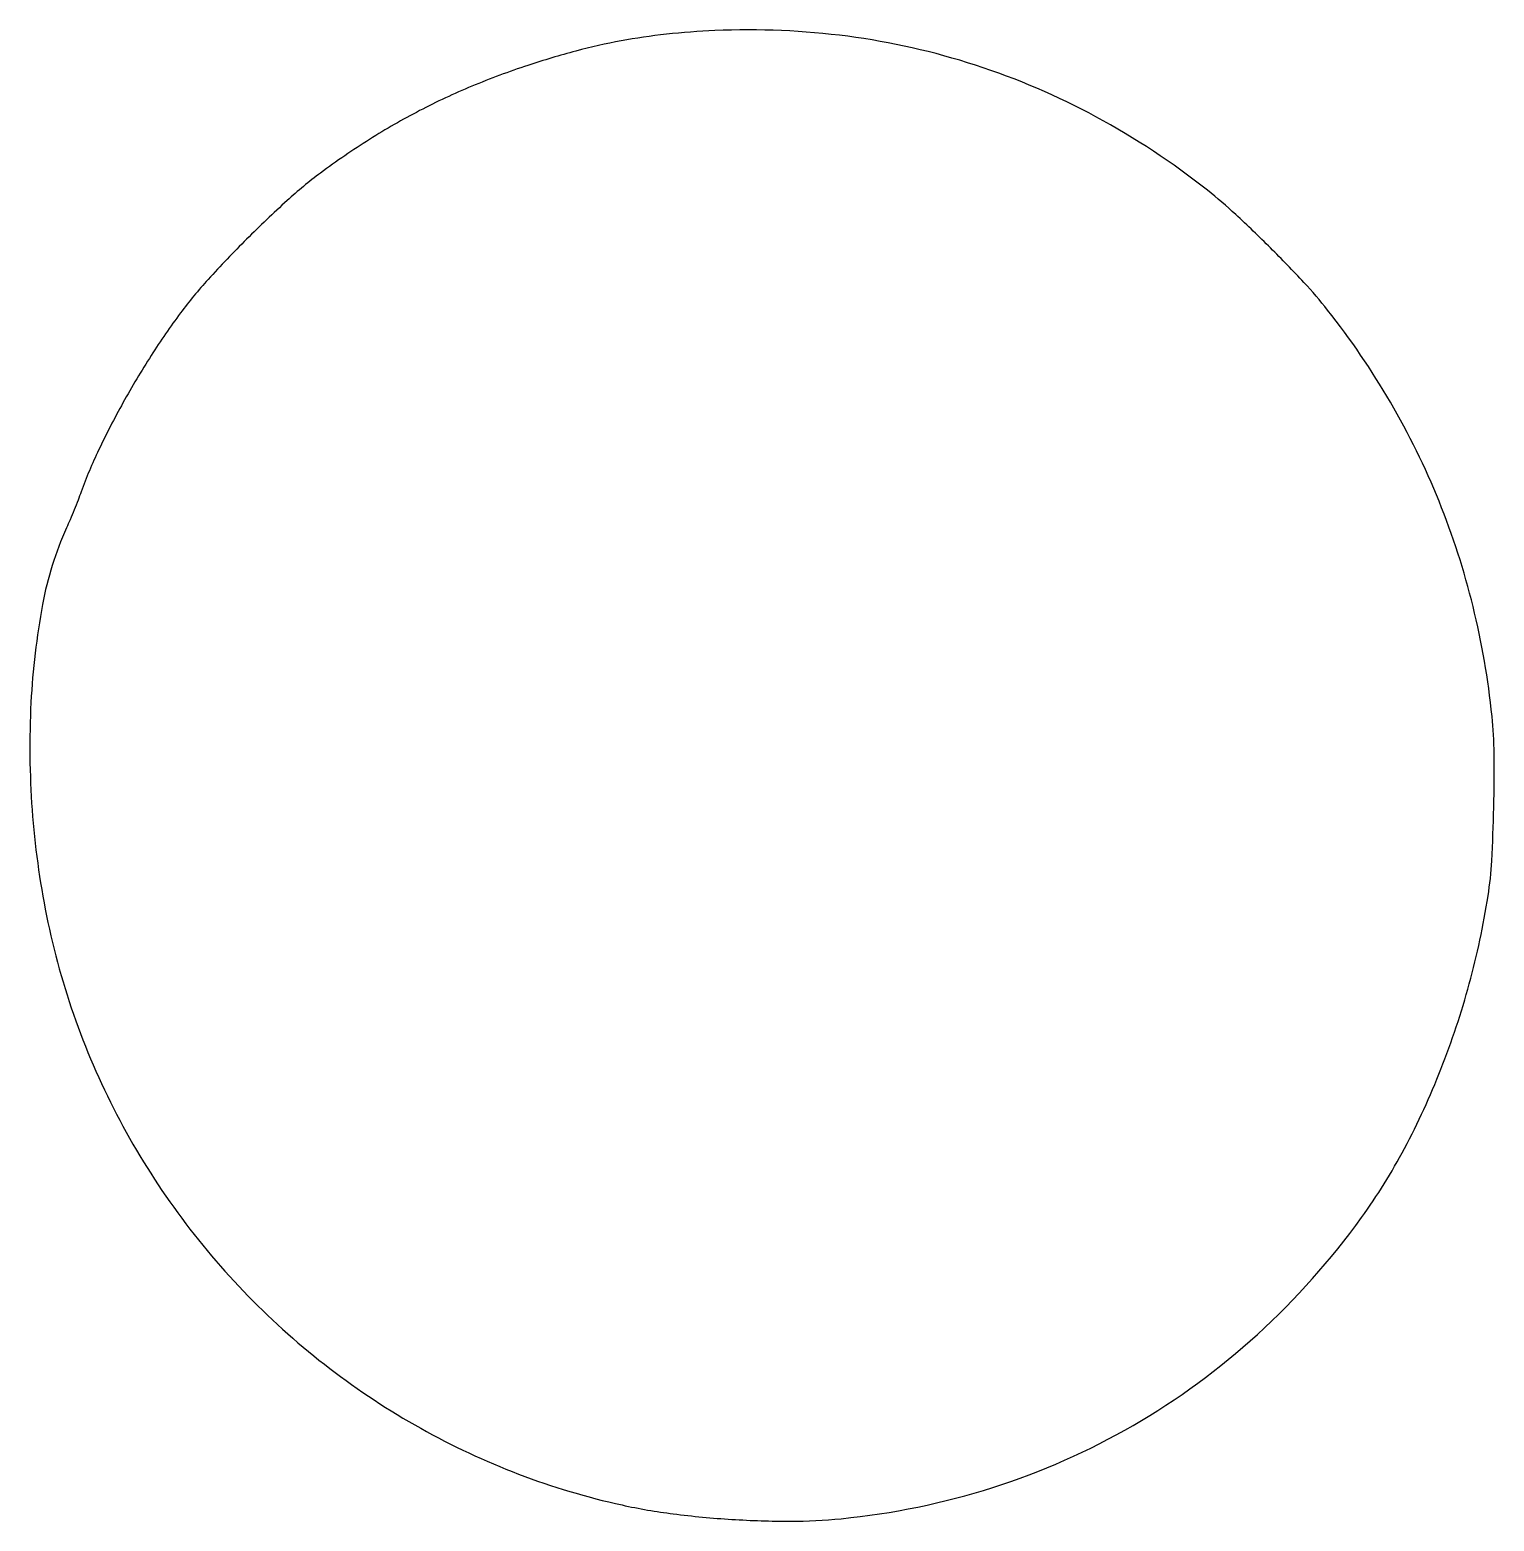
# Model space of a CAD drawing. Extents: x 539 to 1099, y 285 to 855.
import ezdxf

# ---------------------------------------------------------------- set-up
doc = ezdxf.new("R2010")
doc.units = 0

msp = doc.modelspace()

# ---------------------------------------------------------------- linework, layer by layer
msp.add_lwpolyline([(801, 854.859319, 0.015853), (782.42568, 853.447561, 0.019098), (765.107008, 850.90524, 0.018872), (747.860816, 847.018109, 0.014845), (729.5, 841.55672, 0.018966), (708.073289, 833.571551, 0.021085), (688.073984, 824.233855, 0.021135), (668.974761, 813.266733, 0.019245), (650.245709, 800.398526, 0.024519), (637.457257, 789.854273, 0.011614), (621.990952, 775.102272, 0.01161), (607.238838, 759.661264, 0.02474), (596.733049, 746.929466, 0.018259), (585.499285, 730.646176, 0.015062), (574.702061, 712.521943, 0.015419), (565.392857, 694.478902, 0.024728), (558.711517, 678.5, -0.006099), (557.523211, 675.331418, -0.003597), (556.030524, 671.574453, -0.003598), (554.485363, 667.842812, -0.00615), (553.135016, 664.753456, 0.060419), (543.951232, 635.4472, 0.032935), (539.53919, 597.955529, 0.031026), (539.980472, 556.853299, 0.031578), (545.516752, 516.367461, 0.072353), (573.460956, 438.239636, 0.071527), (622.587142, 370.969151, 0.07175), (688.520234, 320.432093, 0.073564), (765.5, 291.117621, 0.022849), (785.089902, 287.728712, 0.01579), (807.494954, 285.615748, 0.015846), (829.833864, 284.928318, 0.024175), (849.20306, 285.883358, 0.052745), (907.176338, 297.816355, 0.054087), (960.850013, 321.558212, 0.053866), (1008.371975, 356.364711, 0.051517), (1048.161525, 401, 0.034515), (1064.59411, 427.437847, 0.028103), (1078.523481, 457.736136, 0.027286), (1089.36043, 490.418507, 0.027505), (1096.539836, 524, 0.025566), (1097.949912, 537.443958, 0.007862), (1098.71795, 557.828782, 0.00799), (1098.840287, 578.374911, 0.02278), (1098.045949, 592.652413, 0.034884), (1090.792026, 634.691095, 0.035963), (1077.809447, 674.873353, 0.035979), (1059.209806, 712.763579, 0.034986), (1035.215777, 747.971519, 0.020547), (1026.154433, 758.530155, 0.009085), (1013.37691, 771.747246, 0.009102), (1000.074367, 784.541749, 0.019669), (989.292962, 793.77865, 0.04327), (946.661636, 821.866632, 0.045634), (900.567055, 841.621156, 0.045727), (851.741136, 852.657141, 0.043793)], format="xyb", close=True)

doc.saveas('drawing.dxf')
